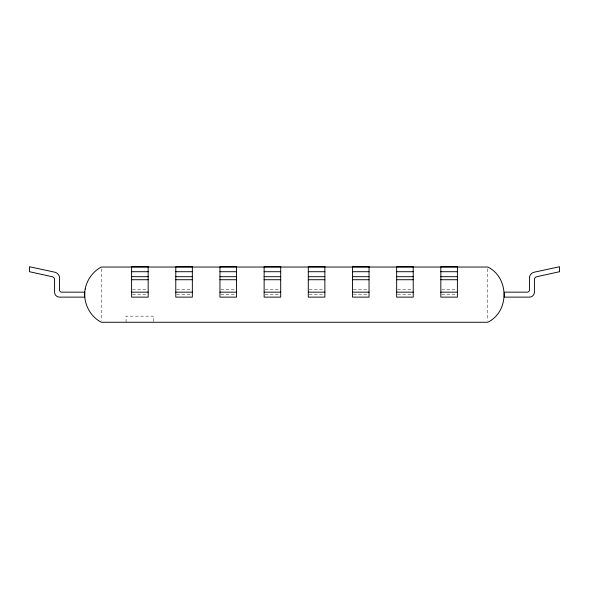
<?xml version="1.0" encoding="UTF-8"?>
<svg xmlns="http://www.w3.org/2000/svg" width="589" height="589" viewBox="0 0 589 589"><rect width="100%" height="100%" fill="white"/><g stroke="black" fill="none" stroke-linecap="round" stroke-linejoin="round"><path stroke-width="0.44" stroke-dasharray="2.94 2.21" d="M132.525 289.678L147.25 289.678M176.7 289.678L191.425 289.678M220.875 289.678L235.6 289.678M265.05 289.678L279.775 289.678M309.225 289.678L323.95 289.678M353.4 289.678L368.125 289.678M397.575 289.678L412.3 289.678M441.75 289.678L456.475 289.678M132.525 294.647L147.25 294.647M176.7 294.647L191.425 294.647M220.875 294.647L235.6 294.647M265.05 294.647L279.775 294.647M309.225 294.647L323.95 294.647M353.4 294.647L368.125 294.647M397.575 294.647L412.3 294.647M441.75 294.647L456.475 294.647M487.766 268.849L487.766 320.445M153.692 321.38L153.692 316.153L126.083 316.153L126.083 322.257M101.234 268.849L101.234 320.445"/><path stroke-width="0.88" d="M131.605 271.713L148.17 271.713M175.78 271.713L192.345 271.713M219.955 271.713L236.52 271.713M264.13 271.713L280.695 271.713M308.305 271.713L324.87 271.713M352.48 271.713L369.045 271.713M396.655 271.713L413.22 271.713M440.83 271.713L457.395 271.713M131.605 276.69L148.17 276.69M175.78 276.69L192.345 276.69M219.955 276.69L236.52 276.69M264.13 276.69L280.695 276.69M308.305 276.69L324.87 276.69M352.48 276.69L369.045 276.69M396.655 276.69L413.22 276.69M440.83 276.69L457.395 276.69M131.605 279.723L148.17 279.723M175.78 279.723L192.345 279.723M219.955 279.723L236.52 279.723M264.13 279.723L280.695 279.723M308.305 279.723L324.87 279.723M352.48 279.723L369.045 279.723M396.655 279.723L413.22 279.723M440.83 279.723L457.395 279.723M131.605 292.159L148.17 292.159M175.78 292.159L192.345 292.159M219.955 292.159L236.52 292.159M264.13 292.159L280.695 292.159M308.305 292.159L324.87 292.159M352.48 292.159L369.045 292.159M396.655 292.159L413.22 292.159M440.83 292.159L457.395 292.159M85.177 289.037C82.74 302.098 89.484 316.057 101.234 322.257L487.766 322.257C509.441 311.817 509.441 277.471 487.766 267.038L101.234 267.038C92.944 271.536 86.936 279.768 85.177 289.037M559.55 271.713L536.91 276.69A2.835 2.835 0 0 0 534.422 279.723L534.422 292.159A4.97 4.97 0 0 1 529.452 297.128L504.331 297.128L504.331 292.159L526.971 292.159A2.194 2.194 0 0 0 529.452 289.678L529.452 277.235A6.273 6.273 0 0 1 534.422 272.147L559.55 266.743L559.55 271.713M148.17 266.743L131.605 266.743L131.605 297.128L148.17 297.128L148.17 266.743M192.345 266.743L175.78 266.743L175.78 297.128L192.345 297.128L192.345 266.743M236.52 266.743L219.955 266.743L219.955 297.128L236.52 297.128L236.52 266.743M280.695 266.743L264.13 266.743L264.13 297.128L280.695 297.128L280.695 266.743M324.87 266.743L308.305 266.743L308.305 297.128L324.87 297.128L324.87 266.743M369.045 266.743L352.48 266.743L352.48 297.128L369.045 297.128L369.045 266.743M413.22 266.743L396.655 266.743L396.655 297.128L413.22 297.128L413.22 266.743M457.395 266.743L440.83 266.743L440.83 297.128L457.395 297.128L457.395 266.743M84.669 292.159L62.029 292.159A2.194 2.194 0 0 1 59.541 289.678L59.548 277.235A6.273 6.273 0 0 0 54.578 272.147L29.45 266.743L29.45 271.713L52.09 276.69A2.835 2.835 0 0 1 54.578 279.723L54.578 292.159A4.97 4.97 0 0 0 59.548 297.128L84.669 297.128L84.669 292.159"/></g></svg>
